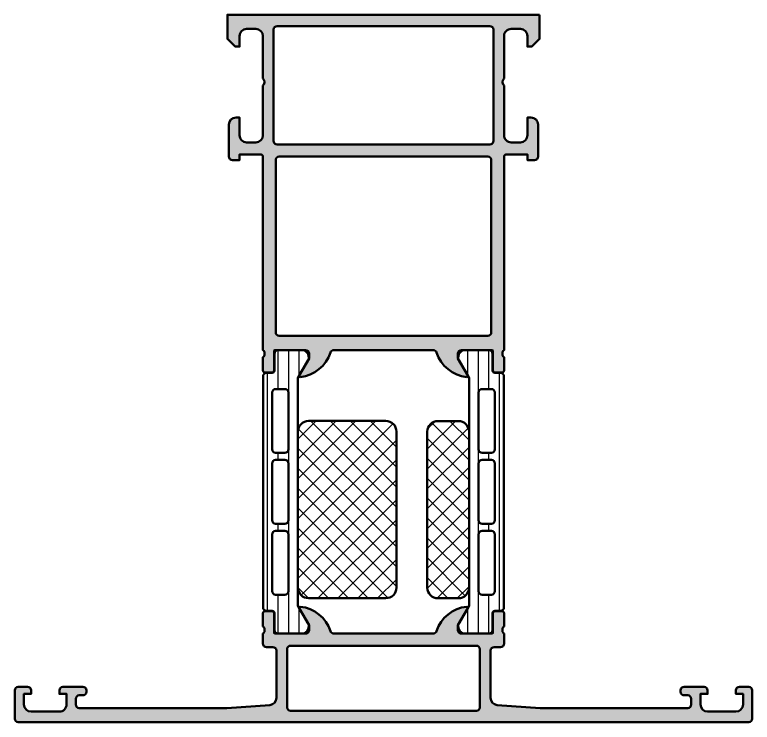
# Model space of a CAD drawing. Extents: x 0 to 104, y 0 to 100.
import ezdxf

# ---------------------------------------------------------------- set-up
doc = ezdxf.new("R2010")
doc.units = 0
for name, color, linetype, lineweight in [('0S-Alu contour', 7, 'Continuous', 50), ('0S-Alu hatch', 252, 'Continuous', 25), ('0S-Plastic contour', 254, 'Continuous', 50), ('0S-Plastic hatch', 253, 'Continuous', 25), ('0S-PT contour', 91, 'Continuous', 50), ('0S-PT hatch', 103, 'Continuous', 25)]:
    doc.layers.add(name, color=color, linetype=linetype, lineweight=lineweight)
pattern_1 = [(135, (0, 0), (-1.403165018917055, -1.403165018917055), []), (225, (0, 0), (1.403165018917055, -1.403165018917055), [])]
pattern_2 = [(90, (0, 0), (-1.4859, 0), [])]

# ---------------------------------------------------------------- blocks, each defined once
blk = doc.blocks.new('438710__4DBC8B2A_B426_4946_A1EE_328D854A5E4D_')
at = {"layer": '0S-Alu hatch'}
h = blk.add_hatch(color=256, dxfattribs=at)
edge = h.paths.add_edge_path()
edge.add_line((74.00000000000011, 99.8), (30, 99.8))
edge.add_line((30, 99.8), (30, 96.39999999999968))
edge.add_line((30, 96.39999999999968), (31.10000000000002, 95.29999999999994))
edge.add_line((31.10000000000002, 95.29999999999994), (31.70000000000016, 95.29999999999994))
edge.add_line((31.70000000000016, 95.29999999999994), (31.70000000000005, 96.79999999999998))
edge.add_ellipse((32.70000000000003, 96.79999999999995), major_axis=(-0.9999999999999857, 0), ratio=1, start_angle=269.9999999999992, end_angle=360, ccw=False)
edge.add_line((32.70000000000005, 97.79999999999994), (34.00000000000011, 97.79999999999994))
edge.add_ellipse((34.00000000000001, 96.79999999999995), major_axis=(-0.9999999999999857, 0), ratio=1, start_angle=180, end_angle=269.99999999999386, ccw=False)
edge.add_line((35, 96.79999999999994), (35, 90.79999999999994))
edge.add_ellipse((34.47500000000001, 90.29999999999994), major_axis=(-0.7249999999999939, 0), ratio=1, start_angle=136.397181027296, end_angle=223.6028189727041, ccw=False)
edge.add_line((35, 89.79999999999995), (35, 82.80000000000001))
edge.add_ellipse((34.00000000000015, 82.79999999999978), major_axis=(-0.9999999999998578, 0), ratio=1, start_angle=90.00000000001143, end_angle=180, ccw=False)
edge.add_line((34.00000000000034, 81.79999999999994), (32.70000000000016, 81.79999999999983))
edge.add_ellipse((32.70000000000019, 82.79999999999997), major_axis=(-1.000000000000142, 0), ratio=1, start_angle=0, end_angle=89.9999999999983, ccw=False)
edge.add_line((31.70000000000004, 82.79999999999997), (31.69999999999993, 85.29999999999983))
edge.add_line((31.69999999999993, 85.29999999999983), (31.19999999999993, 85.29999999999994))
edge.add_arc((31.2000000000001, 84.29999999999998), 0.999999999999943, 90.00000000000978, 180)
edge.add_line((30.20000000000016, 84.29999999999998), (30.20000000000005, 79.79999999999994))
edge.add_arc((30.70000000000005, 79.79999999999994), 0.5, 180, 270)
edge.add_line((30.70000000000005, 79.29999999999994), (31.70000000000005, 79.29999999999994))
edge.add_line((31.70000000000005, 79.29999999999994), (31.69999999999993, 80.0999999999999))
edge.add_line((31.69999999999993, 80.0999999999999), (34.69999999999993, 80.0999999999999))
edge.add_ellipse((34.70000000000005, 79.79999999999994), major_axis=(-0.2999999999999545, 0), ratio=1, start_angle=180, end_angle=270.0000000000217, ccw=False)
edge.add_line((35, 79.79999999999994), (35.00000000000011, 52.49999999999831))
edge.add_ellipse((34.92116355345706, 52.23247940800518), major_axis=(-0.2788950563274501, 0), ratio=1, start_angle=178.8354106259045, end_angle=253.5801235805073, ccw=False)
edge.add_line((35.20000100000013, 52.22681100000681), (35.20000100000011, 51.77321700000682))
edge.add_ellipse((34.92113290435695, 51.76755634052974), major_axis=(-0.2789255417371437, 0), ratio=1, start_angle=106.4245945553539, end_angle=181.1628700728891, ccw=False)
edge.add_line((35.00000000000012, 51.50001300000681), (35.00000000000011, 49.6200019999983))
edge.add_arc((35.30000000000012, 49.62000199999831), 0.3000000000000043, 180, 270.0000000000013)
edge.add_line((35.30000000000013, 49.3200019999983), (36.27997431904289, 49.32000199999829))
edge.add_arc((36.27997431904289, 49.6200019999983), 0.3000000000000114, 270, 360)
edge.add_line((36.5799743190429, 49.6200019999983), (36.5799743190429, 52.3799999999983))
edge.add_ellipse((36.6999743190429, 52.3799999999983), major_axis=(-0.1199999999999903, 0), ratio=1, start_angle=269.9999999999932, end_angle=360, ccw=False)
edge.add_line((36.69997431904291, 52.49999999999829), (40.99999999999953, 52.4999999999997))
edge.add_ellipse((40.99999999999954, 51.9999999999997), major_axis=(-0.5, 0), ratio=1, start_angle=180, end_angle=270.00000000000165, ccw=False)
edge.add_line((41.49999999999955, 51.99999999999969), (41.49999999999955, 51.29999999999969))
edge.add_line((41.49999999999955, 51.29999999999969), (40.11850454237718, 48.90717967697216))
edge.add_arc((40.23811978464784, 48.83811978464801), 0.1381197846483035, 150.0000000000017, 275.6225775507922)
edge.add_arc((39.76177675882572, 53.67660886184736), 4.999999999999854, 275.6225775507941, 342.2515836439306)
edge.add_ellipse((44.9999999999998, 51.99999999999952), major_axis=(-0.5000000000004194, 0), ratio=1, start_angle=269.9999999999935, end_angle=342.2515836439288, ccw=False)
edge.add_line((44.99999999999985, 52.49999999999993), (58.99999999999981, 52.49999999999992))
edge.add_ellipse((58.99999999999981, 51.99999999999945), major_axis=(-0.5000000000004761, 0), ratio=1, start_angle=197.7484163560699, end_angle=270, ccw=False)
edge.add_arc((64.23822324117393, 53.6766088618473), 4.999999999999825, 197.7484163560697, 264.377422449206)
edge.add_arc((63.76188021535181, 48.83811978464798), 0.1381197846483095, 264.3774224492025, 389.9999999999993)
edge.add_line((63.88149545762249, 48.90717967697214), (62.50000000000011, 51.2999999999997))
edge.add_line((62.50000000000011, 51.2999999999997), (62.50000000000011, 51.99999999999969))
edge.add_ellipse((63.00000000000013, 51.99999999999969), major_axis=(-0.5000000000000142, 0), ratio=1, start_angle=270, end_angle=360, ccw=False)
edge.add_line((63.00000000000013, 52.4999999999997), (67.3000256809572, 52.49999999999829))
edge.add_ellipse((67.30002568095723, 52.37999999999829), major_axis=(-0.1199999999999903, 0), ratio=1, start_angle=180, end_angle=270.00000000001353, ccw=False)
edge.add_line((67.42002568095722, 52.37999999999829), (67.4200256809572, 49.62000199999831))
edge.add_arc((67.72002568095722, 49.62000199999831), 0.3000000000000114, 180, 269.9999999999973)
edge.add_line((67.7200256809572, 49.3200019999983), (68.69999999999999, 49.3200019999983))
edge.add_arc((68.69999999999999, 49.62000199999831), 0.3000000000000043, 270, 360)
edge.add_line((69, 49.62000199999831), (69, 51.5000130000068))
edge.add_ellipse((69.07886709564318, 51.76755634052977), major_axis=(-0.2789255417371736, 0), ratio=1, start_angle=-1.1628700728853119, end_angle=73.57540544464501, ccw=False)
edge.add_line((68.79999899999999, 51.77321700000682), (68.79999899999999, 52.22681100000682))
edge.add_ellipse((69.07883644654318, 52.23247940800521), major_axis=(-0.2788950563275803, 0), ratio=1, start_angle=-73.58012358051218, end_angle=1.1645893741006716, ccw=False)
edge.add_line((69.00000000000011, 52.49999999999847), (69, 79.80000000000015))
edge.add_ellipse((69.29999999999991, 79.80000000000003), major_axis=(-0.2999999999999119, 0), ratio=1, start_angle=269.99999999997016, end_angle=360, ccw=False)
edge.add_line((69.30000000000005, 80.09999999999994), (72.29999999999995, 80.09999999999997))
edge.add_line((72.29999999999995, 80.09999999999997), (72.29999999999995, 79.30000000000011))
edge.add_line((72.29999999999995, 79.30000000000011), (73.30000000000018, 79.29999999999994))
edge.add_arc((73.30000000000025, 79.79999999999964), 0.4999999999996874, 269.9999999999902, 360)
edge.add_line((73.79999999999995, 79.79999999999964), (73.79999999999994, 84.29999999999995))
edge.add_arc((72.7999999999999, 84.2999999999999), 1.000000000000042, 0, 90.00000000000325)
edge.add_line((72.79999999999984, 85.29999999999994), (72.29999999999995, 85.29999999999994))
edge.add_line((72.29999999999995, 85.29999999999994), (72.30000000000007, 82.79999999999994))
edge.add_ellipse((71.30000000000008, 82.79999999999993), major_axis=(-0.9999999999999857, 0), ratio=1, start_angle=89.9999999999992, end_angle=180, ccw=False)
edge.add_line((71.30000000000005, 81.79999999999994), (70, 81.79999999999994))
edge.add_ellipse((69.99999999999999, 82.79999999999993), major_axis=(-0.9999999999999857, 0), ratio=1, start_angle=0, end_angle=90.0000000000008, ccw=False)
edge.add_line((69, 82.79999999999993), (69, 89.79999999999995))
edge.add_ellipse((69.52499999999999, 90.29999999999994), major_axis=(-0.7249999999999939, 0), ratio=1, start_angle=-43.602818972704085, end_angle=43.602818972704085, ccw=False)
edge.add_line((69, 90.79999999999994), (69, 96.79999999999998))
edge.add_ellipse((70.00000000000007, 96.79999999999987), major_axis=(-1.000000000000071, 0), ratio=1, start_angle=269.999999999991, end_angle=360, ccw=False)
edge.add_line((70.00000000000023, 97.79999999999994), (71.29999999999984, 97.79999999999994))
edge.add_ellipse((71.29999999999986, 96.79999999999986), major_axis=(-1.000000000000099, 0), ratio=1, start_angle=180, end_angle=270.0000000000008, ccw=False)
edge.add_line((72.29999999999995, 96.79999999999986), (72.29999999999984, 95.29999999999994))
edge.add_line((72.29999999999984, 95.29999999999994), (72.9000000000002, 95.29999999999988))
edge.add_line((72.9000000000002, 95.29999999999988), (73.99999999999989, 96.4000000000002))
edge.add_line((73.99999999999989, 96.4000000000002), (74.00000000000011, 99.8))
edge = h.paths.add_edge_path()
edge.add_line((37.29999999999995, 79.79999999999994), (66.69999999999993, 79.79999999999994))
edge.add_ellipse((66.69999999999982, 79.29999999999983), major_axis=(-0.5000000000001137, 0), ratio=1, start_angle=180, end_angle=269.999999999987, ccw=False)
edge.add_line((67.19999999999993, 79.29999999999971), (67.19999999999993, 54.99999999999992))
edge.add_ellipse((66.69999999999993, 54.99999999999992), major_axis=(-0.4999999999999929, 0), ratio=1, start_angle=90.00000000001472, end_angle=180, ccw=False)
edge.add_line((66.70000000000006, 54.49999999999992), (37.30000000000019, 54.49999999999993))
edge.add_ellipse((37.29999999999999, 54.99999999999996), major_axis=(-0.5000000000000285, 0), ratio=1, start_angle=0, end_angle=90.00000000002359, ccw=False)
edge.add_line((36.79999999999996, 54.99999999999987), (36.79999999999996, 79.29999999999998))
edge.add_ellipse((37.2999999999999, 79.29999999999998), major_axis=(-0.4999999999999432, 0), ratio=1, start_angle=269.9999999999935, end_angle=360, ccw=False)
edge = h.paths.add_edge_path()
edge.add_line((36.99999999999977, 98.1999999999998), (67, 98.19999999999993))
edge.add_ellipse((66.99999999999997, 97.69999999999987), major_axis=(-0.5000000000000285, 0), ratio=1, start_angle=180, end_angle=269.99999999999676, ccw=False)
edge.add_line((67.5, 97.69999999999987), (67.5, 81.99999999999993))
edge.add_ellipse((66.99999999999994, 81.99999999999993), major_axis=(-0.500000000000057, 0), ratio=1, start_angle=90.00000000000648, end_angle=180, ccw=False)
edge.add_line((67, 81.49999999999987), (37, 81.50000000000003))
edge.add_ellipse((36.99999999999997, 82.00000000000001), major_axis=(-0.4999999999999716, 0), ratio=1, start_angle=0, end_angle=90.00000000000318, ccw=False)
edge.add_line((36.5, 81.99999999999999), (36.5, 97.69999999999992))
edge.add_ellipse((36.99999999999989, 97.69999999999992), major_axis=(-0.4999999999998864, 0), ratio=1, start_angle=270.000000000013, end_angle=360, ccw=False)
at = {"layer": '0S-Alu contour', "color": 7}
for points in [[(74.00000000000011, 99.8), (30, 99.8), (30, 96.39999999999968), (31.10000000000002, 95.29999999999994), (31.70000000000016, 95.29999999999994), (31.70000000000005, 96.79999999999998)], [(72.29999999999995, 96.79999999999986), (72.29999999999984, 95.29999999999994), (72.9000000000002, 95.29999999999988), (73.99999999999989, 96.4000000000002), (74.00000000000011, 99.8)], [(32.70000000000005, 97.79999999999994), (34.00000000000011, 97.79999999999994)], [(36.99999999999977, 98.1999999999998), (67, 98.19999999999993)], [(70.00000000000023, 97.79999999999994), (71.29999999999984, 97.79999999999994)], [(35, 96.79999999999994), (35, 90.79999999999994)], [(36.5, 81.99999999999999), (36.5, 97.69999999999992)], [(67.5, 97.69999999999987), (67.5, 81.99999999999993)], [(69, 90.79999999999994), (69, 96.79999999999998)], [(35, 89.79999999999995), (35, 82.80000000000001)], [(69, 82.79999999999993), (69, 89.79999999999995)], [(31.70000000000004, 82.79999999999997), (31.69999999999993, 85.29999999999983), (31.19999999999993, 85.29999999999994)], [(72.79999999999984, 85.29999999999994), (72.29999999999995, 85.29999999999994), (72.30000000000007, 82.79999999999994)], [(30.20000000000016, 84.29999999999998), (30.20000000000005, 79.79999999999994)], [(73.79999999999995, 79.79999999999964), (73.79999999999994, 84.29999999999995)], [(34.00000000000034, 81.79999999999994), (32.70000000000016, 81.79999999999983)], [(67, 81.49999999999987), (37, 81.50000000000003)], [(71.30000000000005, 81.79999999999994), (70, 81.79999999999994)], [(30.70000000000005, 79.29999999999994), (31.70000000000005, 79.29999999999994), (31.69999999999993, 80.0999999999999), (34.69999999999993, 80.0999999999999)], [(69.30000000000005, 80.09999999999994), (72.29999999999995, 80.09999999999997), (72.29999999999995, 79.30000000000011), (73.30000000000018, 79.29999999999994)], [(35, 79.79999999999994), (35.00000000000011, 52.49999999999831)], [(36.79999999999996, 54.99999999999987), (36.79999999999996, 79.29999999999998)], [(37.29999999999995, 79.79999999999994), (66.69999999999993, 79.79999999999994)], [(67.19999999999993, 79.29999999999971), (67.19999999999993, 54.99999999999992)], [(69.00000000000011, 52.49999999999847), (69, 79.80000000000015)], [(66.70000000000006, 54.49999999999992), (37.30000000000019, 54.49999999999993)], [(35.20000100000013, 52.22681100000681), (35.20000100000011, 51.77321700000682)], [(36.5799743190429, 49.6200019999983), (36.5799743190429, 52.3799999999983)], [(36.69997431904291, 52.49999999999829), (40.99999999999953, 52.4999999999997)], [(44.99999999999985, 52.49999999999993), (58.99999999999981, 52.49999999999992)], [(63.00000000000013, 52.4999999999997), (67.3000256809572, 52.49999999999829)], [(67.42002568095722, 52.37999999999829), (67.4200256809572, 49.62000199999831)], [(68.79999899999999, 51.77321700000682), (68.79999899999999, 52.22681100000682)], [(35.00000000000012, 51.50001300000681), (35.00000000000011, 49.6200019999983)], [(41.49999999999955, 51.99999999999969), (41.49999999999955, 51.29999999999969), (40.11850454237718, 48.90717967697216)], [(63.88149545762249, 48.90717967697214), (62.50000000000011, 51.2999999999997), (62.50000000000011, 51.99999999999969)], [(69, 49.62000199999831), (69, 51.5000130000068)], [(35.30000000000013, 49.3200019999983), (36.27997431904289, 49.32000199999829)], [(67.7200256809572, 49.3200019999983), (68.69999999999999, 49.3200019999983)]]:
    blk.add_lwpolyline(points, dxfattribs=at)
at = {"layer": '0S-Alu contour', "color": 7, "extrusion": (0, 0, -1)}
for centre, radius, start, end in [((-32.70000000000003, 96.79999999999995), 0.9999999999999857, 0, 90.00000000000081), ((-34.00000000000001, 96.79999999999995), 0.9999999999999857, 90.00000000000612, 180), ((-36.99999999999989, 97.69999999999992), 0.4999999999998864, 0, 89.99999999998697), ((-66.99999999999997, 97.69999999999987), 0.5000000000000285, 90.00000000000325, 180), ((-70.00000000000007, 96.79999999999987), 1.000000000000071, 0, 90.00000000000895), ((-71.29999999999986, 96.79999999999986), 1.000000000000099, 89.9999999999992, 180), ((-34.47500000000001, 90.29999999999994), 0.7249999999999939, 136.3971810272959, 223.6028189727041), ((-69.52499999999999, 90.29999999999994), 0.7249999999999939, 316.3971810272959, 43.6028189727041), ((-32.70000000000019, 82.79999999999997), 1.000000000000142, 270.0000000000017, 0), ((-34.00000000000015, 82.79999999999978), 0.9999999999998578, 180, 269.9999999999886), ((-69.99999999999999, 82.79999999999993), 0.9999999999999857, 269.9999999999992, 0), ((-71.30000000000008, 82.79999999999993), 0.9999999999999857, 180, 270.0000000000008), ((-36.99999999999997, 82.00000000000001), 0.4999999999999716, 269.9999999999968, 0), ((-66.99999999999994, 81.99999999999993), 0.500000000000057, 180, 269.9999999999935), ((-34.70000000000005, 79.79999999999994), 0.2999999999999545, 89.99999999997831, 180), ((-69.29999999999991, 79.80000000000003), 0.2999999999999119, 0, 90.00000000002986), ((-37.2999999999999, 79.29999999999998), 0.4999999999999432, 0, 90.00000000000651), ((-66.69999999999982, 79.29999999999983), 0.5000000000001137, 90.00000000001303, 180), ((-37.29999999999999, 54.99999999999996), 0.5000000000000285, 269.9999999999764, 0), ((-66.69999999999993, 54.99999999999992), 0.4999999999999929, 180, 269.9999999999853), ((-34.92116355345706, 52.23247940800518), 0.2788950563274501, 106.4198764194927, 181.1645893740956), ((-36.6999743190429, 52.3799999999983), 0.1199999999999903, 0, 90.0000000000068), ((-40.99999999999954, 51.9999999999997), 0.5, 89.99999999999837, 180), ((-44.9999999999998, 51.99999999999952), 0.5000000000004194, 17.74841635607114, 90.00000000000651), ((-58.99999999999981, 51.99999999999945), 0.5000000000004761, 90, 162.2515836439301), ((-63.00000000000013, 51.99999999999969), 0.5000000000000142, 0, 90), ((-67.30002568095723, 52.37999999999829), 0.1199999999999903, 89.99999999998644, 180), ((-69.07883644654318, 52.23247940800521), 0.2788950563275803, 358.8354106258993, 73.58012358051232), ((-34.92113290435695, 51.76755634052974), 0.2789255417371437, 178.8371299271109, 253.5754054446461), ((-69.07886709564318, 51.76755634052977), 0.2789255417371736, 286.424594555355, 1.162870072885284)]:
    blk.add_arc(centre, radius, start, end, dxfattribs=at)
at = {"layer": '0S-Alu contour', "color": 7}
for centre, radius, start, end in [((31.2000000000001, 84.29999999999998), 0.999999999999943, 90.00000000000978, 180), ((72.7999999999999, 84.2999999999999), 1.000000000000042, 0, 90.00000000000325), ((30.70000000000005, 79.79999999999994), 0.5, 180, 270), ((73.30000000000025, 79.79999999999964), 0.4999999999996874, 269.9999999999902, 0), ((39.76177675882572, 53.67660886184736), 4.999999999999854, 275.6225775507941, 342.2515836439306), ((64.23822324117393, 53.6766088618473), 4.999999999999825, 197.7484163560697, 264.377422449206), ((35.30000000000012, 49.62000199999831), 0.3000000000000043, 180, 270.0000000000013), ((36.27997431904289, 49.6200019999983), 0.3000000000000114, 270, 0), ((40.23811978464784, 48.83811978464801), 0.1381197846483035, 150.0000000000017, 275.6225775507922), ((63.76188021535181, 48.83811978464798), 0.1381197846483095, 264.3774224492025, 29.99999999999932), ((67.72002568095722, 49.62000199999831), 0.3000000000000114, 180, 269.9999999999973), ((68.69999999999999, 49.62000199999831), 0.3000000000000043, 270, 0)]:
    blk.add_arc(centre, radius, start, end, dxfattribs=at)
blk = doc.blocks.new('445130__BAE125FC_5C1F_4CA7_A3F9_B7FBFC5007F3_')
at = {"layer": '0S-Alu hatch'}
h = blk.add_hatch(color=256, dxfattribs=at)
edge = h.paths.add_edge_path()
edge.add_ellipse((67.59999999999998, 10.10000000000001), major_axis=(-0.4999999999999858, 0), ratio=1, start_angle=270, end_angle=360, ccw=False)
edge.add_line((67.59999999999998, 10.6), (68.5, 10.6))
edge.add_arc((68.49999999999999, 11.1), 0.5000000000000089, 270.0000000000017, 360)
edge.add_line((69, 11.10000000000002), (68.99999999999999, 12.5))
edge.add_ellipse((69.07883644654305, 12.76752059199312), major_axis=(-0.2788950563274404, 0), ratio=1, start_angle=-1.1645893740957263, end_angle=73.58012358050371, ccw=False)
edge.add_line((68.799999, 12.77318899999149), (68.79999899999999, 13.22678299999149))
edge.add_ellipse((69.07886709564316, 13.23244365946854), major_axis=(-0.2789255417371574, 0), ratio=1, start_angle=-73.575405444647, end_angle=1.1628700728841181, ccw=False)
edge.add_line((69, 13.49998699999149), (69, 15.37999799999998))
edge.add_arc((68.69999999999999, 15.37999799999998), 0.3000000000000114, 0, 90)
edge.add_line((68.69999999999999, 15.679998), (67.7200256809572, 15.679998))
edge.add_arc((67.7200256809572, 15.379998), 0.2999999999999989, 90, 180)
edge.add_line((67.4200256809572, 15.379998), (67.4200256809572, 12.62))
edge.add_ellipse((67.30002568095723, 12.62), major_axis=(-0.1199999999999761, 0), ratio=1, start_angle=90.00000000000682, end_angle=180, ccw=False)
edge.add_line((67.30002568095723, 12.50000000000002), (63.00000000000006, 12.50000000000004))
edge.add_ellipse((63.00000000000004, 13.00000000000002), major_axis=(-0.4999999999999805, 0), ratio=1, start_angle=0, end_angle=90.00000000000239, ccw=False)
edge.add_line((62.50000000000007, 12.99999999999999), (62.50000000000013, 13.7000000000001))
edge.add_line((62.50000000000013, 13.7000000000001), (63.88149545762249, 16.09282032302758))
edge.add_arc((63.76188021535185, 16.16188021535175), 0.1381197846482834, 329.9999999999867, 455.6225775507989)
edge.add_arc((64.23822324117364, 11.32339113815271), 4.99999999999948, 95.6225775507907, 162.251583643927)
edge.add_ellipse((58.99999999999984, 13.00000000000056), major_axis=(-0.5000000000005277, 0), ratio=1, start_angle=90.00000000002609, end_angle=162.2515836439543, ccw=False)
edge.add_line((59.00000000000007, 12.50000000000003), (44.99999999999992, 12.50000000000003))
edge.add_ellipse((45.00000000000015, 13.00000000000059), major_axis=(-0.5000000000005649, 0), ratio=1, start_angle=17.748416356043492, end_angle=89.99999999997402, ccw=False)
edge.add_arc((39.76177675882636, 11.32339113815276), 4.99999999999943, 17.7484163560731, 84.37742244920942)
edge.add_arc((40.23811978464813, 16.16188021535175), 0.1381197846482713, 84.37742244920064, 210.0000000000175)
edge.add_line((40.11850454237751, 16.09282032302758), (41.49999999999987, 13.70000000000009))
edge.add_line((41.49999999999987, 13.70000000000009), (41.49999999999993, 13))
edge.add_ellipse((40.99999999999995, 13.00000000000001), major_axis=(-0.4999999999999787, 0), ratio=1, start_angle=89.9999999999975, end_angle=180, ccw=False)
edge.add_line((40.99999999999993, 12.50000000000004), (36.69997431904277, 12.50000000000003))
edge.add_ellipse((36.69997431904278, 12.62000000000001), major_axis=(-0.1199999999999832, 0), ratio=1, start_angle=0, end_angle=89.9999999999967, ccw=False)
edge.add_line((36.57997431904279, 12.62), (36.57997431904279, 15.37999800000001))
edge.add_arc((36.2799743190428, 15.37999800000001), 0.2999999999999971, 0, 90)
edge.add_line((36.2799743190428, 15.679998), (35.3, 15.679998))
edge.add_arc((35.30000000000001, 15.379998), 0.2999999999999989, 90.00000000000273, 180)
edge.add_line((35.00000000000002, 15.37999799999999), (35, 13.49998699999149))
edge.add_ellipse((34.92113290435685, 13.23244365946857), major_axis=(-0.2789255417371281, 0), ratio=1, start_angle=178.8371299271098, end_angle=253.5754054446483, ccw=False)
edge.add_line((35.200001, 13.22678299999149), (35.200001, 12.77318899999148))
edge.add_ellipse((34.92116355345697, 12.7675205919931), major_axis=(-0.2788950563274239, 0), ratio=1, start_angle=106.4198764194928, end_angle=181.1645893740998, ccw=False)
edge.add_line((35.00000000000001, 12.49999999999999), (35, 11.09999999999999))
edge.add_arc((35.49999999999999, 11.1), 0.4999999999999929, 180, 270.0000000000008)
edge.add_line((35.5, 10.6), (36.40000000000001, 10.6))
edge.add_ellipse((36.40000000000001, 10.1), major_axis=(-0.5000000000000018, 0), ratio=1, start_angle=180, end_angle=270, ccw=False)
edge.add_line((36.90000000000001, 10.09999999999999), (36.89999999999999, 3.431119203401296))
edge.add_ellipse((35.89999999999999, 3.431119203401299), major_axis=(-1, 0), ratio=1, start_angle=94.08561677997449, end_angle=180, ccw=False)
edge.add_line((35.9712470499879, 2.433660503570564), (29.9, 2))
edge.add_line((29.9, 2), (9.100000000000001, 1.999999999999999))
edge.add_ellipse((9.1, 2.499999999999998), major_axis=(-0.4999999999999992, 0), ratio=1, start_angle=0, end_angle=90.00000000000023, ccw=False)
edge.add_line((8.6, 2.499999999999999), (8.6, 3.299999999999999))
edge.add_ellipse((9.1, 3.299999999999998), major_axis=(-0.5, 0), ratio=1, start_angle=269.99999999999983, end_angle=360, ccw=False)
edge.add_line((9.100000000000001, 3.799999999999999), (9.6, 3.799999999999998))
edge.add_arc((9.6, 4.299999999999998), 0.5, 270, 360)
edge.add_line((10.1, 4.299999999999999), (10.1, 4.499999999999998))
edge.add_arc((9.600000000000001, 4.500000000000001), 0.4999999999999983, 0, 90)
edge.add_line((9.600000000000001, 5), (6.8, 4.999999999999999))
edge.add_arc((6.8, 4.5), 0.4999999999999992, 90, 180)
edge.add_line((6.300000000000001, 4.5), (6.300000000000001, 3.999999999999999))
edge.add_line((6.300000000000001, 3.999999999999999), (7.300000000000001, 3.999999999999999))
edge.add_line((7.300000000000001, 3.999999999999999), (7.3, 2.499999999999996))
edge.add_ellipse((6.300000000000002, 2.499999999999998), major_axis=(-0.9999999999999982, 0), ratio=1, start_angle=89.99999999999989, end_angle=180, ccw=False)
edge.add_line((6.299999999999999, 1.499999999999999), (2.299999999999999, 1.499999999999999))
edge.add_ellipse((2.3, 2.499999999999999), major_axis=(-1, 0), ratio=1, start_angle=0, end_angle=90, ccw=False)
edge.add_line((1.299999999999999, 2.499999999999999), (1.299999999999999, 3.999999999999998))
edge.add_line((1.299999999999999, 3.999999999999998), (2.299999999999999, 3.999999999999999))
edge.add_line((2.299999999999999, 3.999999999999999), (2.299999999999999, 4.499999999999999))
edge.add_arc((1.799999999999999, 4.499999999999999), 0.5, 0, 90)
edge.add_line((1.799999999999999, 4.999999999999999), (0.5000000000000009, 5.000000000000001))
edge.add_arc((0.5000000000000017, 4.5), 0.5000000000000018, 90.00000000000007, 180)
edge.add_line((-1e-16, 4.5), (0, 0.5))
edge.add_arc((0.5, 0.5), 0.5, 180, 269.9999999999999)
edge.add_line((0.4999999999999998, 0), (103.5, 0))
edge.add_arc((103.5, 0.5), 0.5, 270, 360)
edge.add_line((104, 0.5), (104, 4.5))
edge.add_arc((103.5, 4.50000000000001), 0.4999999999999858, 0, 89.99999999999837)
edge.add_line((103.5, 4.999999999999996), (102.2, 4.999999999999998))
edge.add_arc((102.2, 4.500000000000008), 0.4999999999999894, 89.99999999999837, 180)
edge.add_line((101.7, 4.50000000000002), (101.7, 3.999999999999999))
edge.add_line((101.7, 3.999999999999999), (102.7, 3.999999999999999))
edge.add_line((102.7, 3.999999999999999), (102.7, 2.500000000000005))
edge.add_ellipse((101.7, 2.499999999999999), major_axis=(-0.9999999999999857, 0), ratio=1, start_angle=90, end_angle=180, ccw=False)
edge.add_line((101.7, 1.500000000000009), (97.70000000000002, 1.499999999999999))
edge.add_ellipse((97.70000000000002, 2.499999999999997), major_axis=(-0.9999999999999982, 0), ratio=1, start_angle=0, end_angle=90, ccw=False)
edge.add_line((96.70000000000002, 2.500000000000009), (96.70000000000002, 3.999999999999999))
edge.add_line((96.70000000000002, 3.999999999999999), (97.70000000000002, 3.999999999999999))
edge.add_line((97.70000000000002, 3.999999999999999), (97.70000000000002, 4.500000000000006))
edge.add_arc((97.20000000000002, 4.50000000000001), 0.4999999999999858, 0, 90)
edge.add_line((97.20000000000002, 4.999999999999996), (94.4, 5))
edge.add_arc((94.39999999999999, 4.500000000000008), 0.4999999999999912, 89.99999999999837, 180)
edge.add_line((93.9, 4.500000000000007), (93.9, 4.29999999999999))
edge.add_arc((94.4, 4.300000000000004), 0.5, 180, 270.0000000000017)
edge.add_line((94.40000000000003, 3.800000000000004), (94.9, 3.799999999999998))
edge.add_ellipse((94.9, 3.300000000000001), major_axis=(-0.4999999999999974, 0), ratio=1, start_angle=180, end_angle=270, ccw=False)
edge.add_line((95.4, 3.299999999999987), (95.40000000000002, 2.500000000000016))
edge.add_ellipse((94.9, 2.500000000000025), major_axis=(-0.5000000000000285, 0), ratio=1, start_angle=90, end_angle=180, ccw=False)
edge.add_line((94.9, 1.999999999999996), (74.09999999999995, 2.000000000000001))
edge.add_line((74.09999999999995, 2.000000000000001), (68.0287529500121, 2.433660503570565))
edge.add_ellipse((68.09999999999997, 3.431119203401285), major_axis=(-0.9999999999999811, 0), ratio=1, start_angle=0, end_angle=85.9143832200279, ccw=False)
edge.add_line((67.09999999999998, 3.431119203401302), (67.1, 10.10000000000002))
edge = h.paths.add_edge_path()
edge.add_ellipse((38.9, 2.100000000000001), major_axis=(-0.5, 0), ratio=1, start_angle=0, end_angle=90, ccw=False)
edge.add_line((38.4, 2.100000000000003), (38.4, 10.3))
edge.add_ellipse((38.9, 10.29999999999999), major_axis=(-0.5000000000000071, 0), ratio=1, start_angle=269.9999999999992, end_angle=360, ccw=False)
edge.add_line((38.90000000000001, 10.8), (65.1, 10.79999999999999))
edge.add_ellipse((65.1, 10.29999999999999), major_axis=(-0.5, 0), ratio=1, start_angle=180, end_angle=270, ccw=False)
edge.add_line((65.6, 10.29999999999999), (65.6, 2.09999999999999))
edge.add_ellipse((65.1, 2.099999999999996), major_axis=(-0.4999999999999956, 0), ratio=1, start_angle=90, end_angle=180, ccw=False)
edge.add_line((65.1, 1.6), (38.9, 1.600000000000001))
at = {"layer": '0S-Alu contour', "color": 7}
for points in [[(36.2799743190428, 15.679998), (35.3, 15.679998)], [(40.11850454237751, 16.09282032302758), (41.49999999999987, 13.70000000000009), (41.49999999999993, 13)], [(62.50000000000007, 12.99999999999999), (62.50000000000013, 13.7000000000001), (63.88149545762249, 16.09282032302758)], [(68.69999999999999, 15.679998), (67.7200256809572, 15.679998)], [(35.00000000000002, 15.37999799999999), (35, 13.49998699999149)], [(36.57997431904279, 12.62), (36.57997431904279, 15.37999800000001)], [(67.4200256809572, 15.379998), (67.4200256809572, 12.62)], [(69, 13.49998699999149), (69, 15.37999799999998)], [(35.00000000000001, 12.49999999999999), (35, 11.09999999999999)], [(35.200001, 13.22678299999149), (35.200001, 12.77318899999148)], [(40.99999999999993, 12.50000000000004), (36.69997431904277, 12.50000000000003)], [(59.00000000000007, 12.50000000000003), (44.99999999999992, 12.50000000000003)], [(67.30002568095723, 12.50000000000002), (63.00000000000006, 12.50000000000004)], [(68.799999, 12.77318899999149), (68.79999899999999, 13.22678299999149)], [(69, 11.10000000000002), (68.99999999999999, 12.5)], [(35.5, 10.6), (36.40000000000001, 10.6)], [(38.90000000000001, 10.8), (65.1, 10.79999999999999)], [(67.59999999999998, 10.6), (68.5, 10.6)], [(36.90000000000001, 10.09999999999999), (36.89999999999999, 3.431119203401296)], [(38.4, 2.100000000000003), (38.4, 10.3)], [(65.6, 10.29999999999999), (65.6, 2.099999999999991)], [(67.09999999999998, 3.431119203401302), (67.1, 10.10000000000002)], [(-1e-16, 4.5), (0, 0.5)], [(1.799999999999999, 4.999999999999999), (0.5000000000000009, 5.000000000000001)], [(1.299999999999999, 2.499999999999999), (1.299999999999999, 3.999999999999998), (2.299999999999999, 3.999999999999999), (2.299999999999999, 4.499999999999999)], [(6.300000000000001, 4.5), (6.300000000000001, 3.999999999999999), (7.300000000000001, 3.999999999999999), (7.3, 2.499999999999996)], [(9.600000000000001, 5), (6.8, 4.999999999999999)], [(10.1, 4.299999999999999), (10.1, 4.499999999999998)], [(93.9, 4.500000000000007), (93.9, 4.29999999999999)], [(97.20000000000002, 4.999999999999996), (94.4, 5)], [(96.70000000000002, 2.500000000000009), (96.70000000000002, 3.999999999999999), (97.70000000000002, 3.999999999999999), (97.70000000000002, 4.500000000000006)], [(101.7, 4.50000000000002), (101.7, 3.999999999999999), (102.7, 3.999999999999999), (102.7, 2.500000000000005)], [(103.5, 4.999999999999996), (102.2, 4.999999999999998)], [(104, 0.5), (104, 4.5)], [(8.6, 2.499999999999999), (8.6, 3.299999999999999)], [(9.100000000000001, 3.799999999999999), (9.6, 3.799999999999998)], [(94.40000000000003, 3.800000000000004), (94.9, 3.799999999999998)], [(95.4, 3.299999999999987), (95.40000000000002, 2.500000000000016)], [(35.9712470499879, 2.433660503570564), (29.9, 2), (9.100000000000001, 1.999999999999999)], [(94.9, 1.999999999999996), (74.09999999999995, 2.000000000000001), (68.0287529500121, 2.433660503570565)], [(6.299999999999999, 1.499999999999999), (2.299999999999999, 1.499999999999999)], [(65.1, 1.6), (38.9, 1.600000000000001)], [(101.7, 1.500000000000009), (97.70000000000002, 1.499999999999999)], [(0.4999999999999998, 0), (103.5, 0)]]:
    blk.add_lwpolyline(points, dxfattribs=at)
for centre, radius, start, end in [((35.30000000000001, 15.379998), 0.2999999999999989, 90.00000000000273, 180), ((36.2799743190428, 15.37999800000001), 0.2999999999999971, 0, 90), ((40.23811978464813, 16.16188021535175), 0.1381197846482713, 84.37742244920064, 210.0000000000175), ((39.76177675882636, 11.32339113815276), 4.99999999999943, 17.7484163560731, 84.37742244920942), ((64.23822324117364, 11.32339113815271), 4.99999999999948, 95.6225775507907, 162.251583643927), ((63.76188021535185, 16.16188021535175), 0.1381197846482834, 329.9999999999867, 95.62257755079897), ((67.7200256809572, 15.379998), 0.2999999999999989, 90, 180), ((68.69999999999999, 15.37999799999998), 0.3000000000000114, 0, 90), ((35.49999999999999, 11.1), 0.4999999999999929, 180, 270.0000000000008), ((68.49999999999999, 11.1), 0.5000000000000089, 270.0000000000017, 0), ((0.5000000000000017, 4.5), 0.5000000000000018, 90.00000000000007, 180), ((1.799999999999999, 4.499999999999999), 0.5, 0, 90), ((6.8, 4.5), 0.4999999999999992, 90, 180), ((9.600000000000001, 4.500000000000001), 0.4999999999999983, 0, 90), ((9.6, 4.299999999999998), 0.5, 270, 0), ((94.39999999999999, 4.500000000000008), 0.4999999999999912, 89.99999999999837, 180), ((94.4, 4.300000000000004), 0.5, 180, 270.0000000000017), ((97.20000000000002, 4.50000000000001), 0.4999999999999858, 0, 90), ((102.2, 4.500000000000008), 0.4999999999999894, 89.99999999999837, 180), ((103.5, 4.50000000000001), 0.4999999999999858, 0, 89.99999999999837), ((0.5, 0.5), 0.5, 180, 269.9999999999999), ((103.5, 0.5), 0.5, 270, 0)]:
    blk.add_arc(centre, radius, start, end, dxfattribs=at)
at = {"layer": '0S-Alu contour', "color": 7, "extrusion": (0, 0, -1)}
for centre, radius, start, end in [((-34.92113290435685, 13.23244365946857), 0.2789255417371281, 106.4245945553517, 181.1628700728903), ((-34.92116355345697, 12.7675205919931), 0.2788950563274239, 178.8354106259002, 253.5801235805072), ((-36.69997431904278, 12.62000000000001), 0.1199999999999832, 270.0000000000033, 0), ((-40.99999999999995, 13.00000000000001), 0.4999999999999787, 180, 270.0000000000025), ((-45.00000000000015, 13.00000000000059), 0.5000000000005649, 270.000000000026, 342.2515836439565), ((-58.99999999999984, 13.00000000000056), 0.5000000000005277, 197.7484163560458, 269.9999999999739), ((-63.00000000000004, 13.00000000000002), 0.4999999999999805, 269.9999999999976, 0), ((-67.30002568095723, 12.62), 0.1199999999999761, 180, 269.9999999999932), ((-69.07883644654305, 12.76752059199312), 0.2788950563274404, 286.4198764194963, 1.164589374095672), ((-69.07886709564316, 13.23244365946854), 0.2789255417371574, 358.8371299271159, 73.57540544464707), ((-36.40000000000001, 10.1), 0.5000000000000018, 90, 180), ((-38.9, 10.29999999999999), 0.5000000000000071, 0, 90.00000000000081), ((-65.1, 10.29999999999999), 0.5, 90, 180), ((-67.59999999999998, 10.10000000000001), 0.4999999999999858, 0, 90), ((-9.1, 3.299999999999998), 0.5, 0, 90.00000000000018), ((-35.89999999999999, 3.431119203401299), 1, 180, 265.9143832200255), ((-68.09999999999997, 3.431119203401285), 0.9999999999999811, 274.0856167799721, 0), ((-94.9, 3.300000000000001), 0.4999999999999974, 90, 180), ((-2.3, 2.499999999999999), 1, 270, 0), ((-6.300000000000002, 2.499999999999998), 0.9999999999999982, 180, 270.0000000000002), ((-9.1, 2.499999999999998), 0.4999999999999992, 269.9999999999998, 0), ((-38.9, 2.100000000000001), 0.5, 270, 0), ((-65.1, 2.099999999999996), 0.4999999999999956, 180, 270), ((-94.9, 2.500000000000025), 0.5000000000000285, 180, 270), ((-97.70000000000002, 2.499999999999997), 0.9999999999999982, 270, 0), ((-101.7, 2.499999999999999), 0.9999999999999857, 180, 270)]:
    blk.add_arc(centre, radius, start, end, dxfattribs=at)
blk = doc.blocks.new('439510__5A138999_C71A_45E3_95C7_1406B249C8C4_')
at = {"layer": '0S-PT hatch'}
h = blk.add_hatch(dxfattribs=at)
h.set_pattern_fill('ANSI37', color=256, scale=0.625, angle=90, style=0)
h.set_pattern_definition(pattern_1)
edge = h.paths.add_edge_path()
edge.add_line((53.83127630413937, 18.99999533506909), (53.83127630413937, 40.99999533506909))
edge.add_arc((52.33127136025956, 40.99999039118927), 1.500004943887963, 0.0001888423017914, 89.99981115832381)
edge.add_line((52.33127630413938, 42.49999533506908), (41.43124387921262, 42.49999533506908))
edge.add_arc((41.4312475598004, 40.9999916544818), 1.500003680591806, 90.00014058775237, 179.9998594096352)
edge.add_line((39.93124387921311, 40.99999533507011), (39.93124387921311, 18.99999533506909))
edge.add_arc((41.43124439661145, 18.99999585246743), 1.50000051739843, 180.0000197662889, 269.9999802368267)
edge.add_line((41.43124387921261, 17.49999533506908), (52.33127630413938, 17.49999533506908))
edge.add_arc((52.33127452364887, 18.99999711555959), 1.500001780491567, 270.0000680096469, 359.9999319815087)
at = {"layer": '0S-PT contour', "color": 7}
for points in [[(52.33127630413938, 42.49999533506908), (41.43124387921262, 42.49999533506908)], [(39.93124387921311, 40.99999533507011), (39.93124387921311, 18.99999533506909)], [(53.83127630413937, 18.99999533506909), (53.83127630413937, 40.99999533506909)], [(41.43124387921261, 17.49999533506908), (52.33127630413938, 17.49999533506908)]]:
    blk.add_lwpolyline(points, dxfattribs=at)
for centre, radius, start, end in [((41.4312475598004, 40.9999916544818), 1.500003680591806, 90.00014058775237, 179.9998594096352), ((52.33127136025956, 40.99999039118927), 1.500004943887963, 0.0001888423017914, 89.99981115832381), ((41.43124439661145, 18.99999585246743), 1.50000051739843, 180.0000197662889, 269.9999802368267), ((52.33127452364887, 18.99999711555959), 1.500001780491567, 270.0000680096469, 359.9999319815087)]:
    blk.add_arc(centre, radius, start, end, dxfattribs=at)
blk = doc.blocks.new('284165__357E0072_98E9_46BC_9329_26193508EA56___332A59DB_8E2F_4057_9873_546C11499223_')
at = {"layer": '0S-Plastic hatch'}
h = blk.add_hatch(dxfattribs=at)
h.set_pattern_fill('ANSI31', color=256, scale=0.4680000000000001, angle=45, style=0)
h.set_pattern_definition(pattern_2)
edge = h.paths.add_edge_path()
edge.add_ellipse((63.58769082844941, 48.42589017895011), major_axis=(-0.5000000000003749, 0), ratio=1, start_angle=180.0000599103377, end_angle=209.9999965993415, ccw=False)
edge.add_line((64.08769082844951, 48.42589070176643), (64.0922601708635, 16.57410929828123))
edge.add_ellipse((63.59226017086327, 16.57410982104979), major_axis=(-0.5000000000005008, 0), ratio=1, start_angle=150.0000034006825, end_angle=179.9999401018306, ccw=False)
edge.add_line((64.0252728875942, 16.32410984675019), (62.70680317310755, 14.040453))
edge.add_arc((63.54805582209889, 13.49981807472284), 0.9999960709244726, 147.2729839001585, 261.8183919481005)
edge.add_line((63.40574517310755, 12.50999999999999), (66.88228667120707, 12.50999999999999))
edge.add_arc((66.88228931083214, 13.00999597743857), 0.4999959774455549, 269.9996975188149, 360.0003024817733)
edge.add_line((67.38228528827072, 13.00999861706878), (67.3819533378737, 15.40999699999998))
edge.add_ellipse((67.68195333787372, 15.40999699999998), major_axis=(-0.3000000000000256, 0), ratio=1, start_angle=270.00000000000273, end_angle=360, ccw=False)
edge.add_line((67.68195333787371, 15.70999700000001), (68.49228467120697, 15.70999700000001))
edge.add_arc((68.49228467120697, 16.209997), 0.4999999999999965, 270, 359.9999730418352)
edge.add_line((68.99228467120692, 16.20999676474563), (68.99229999949802, 48.79000276475925))
edge.add_arc((68.49229999949809, 48.79000300000003), 0.4999999999999843, 359.9999730418352, 450.0000000000016)
edge.add_line((68.49229999949807, 49.29000300000001), (67.67738399545964, 49.29000300000001))
edge.add_ellipse((67.67738399545964, 49.590003), major_axis=(-0.2999999999999829, 0), ratio=1, start_angle=0, end_angle=90, ccw=False)
edge.add_line((67.37738399545965, 49.590003), (67.37771594585668, 51.99000138293635))
edge.add_arc((66.87771996841812, 51.99000402256146), 0.4999959774455264, 359.9996975182267, 450.0003024811915)
edge.add_line((66.877717328793, 52.49000000000002), (63.40117583069346, 52.49000000000001))
edge.add_arc((63.54348647968487, 51.50018192527717), 0.9999960709244744, 98.18160805190274, 212.7270160998422)
edge.add_line((62.70223383069354, 50.959547), (64.02070354518013, 48.67589015324982))
edge = h.paths.add_edge_path()
edge.add_line((67.20667770801187, 27.99687486732101), (65.90666702685952, 27.99687486732101))
edge.add_ellipse((65.90666702686994, 28.49687486732103), major_axis=(-0.5000000000000142, 0), ratio=1, start_angle=0, end_angle=89.9999999988064, ccw=False)
edge.add_line((65.40666702686993, 28.49687486732103), (65.40666702686993, 36.50058175214396))
edge.add_ellipse((65.90666702686993, 36.50058175214915), major_axis=(-0.5, 0), ratio=1, start_angle=270, end_angle=360, ccw=False)
edge.add_line((65.90666702686993, 37.00058175214915), (67.20667770802227, 37.00058175214915))
edge.add_ellipse((67.20667770802227, 36.50058175214915), major_axis=(-0.5, 0), ratio=1, start_angle=180, end_angle=270, ccw=False)
edge.add_line((67.70667770802226, 36.50058175214915), (67.70667770802226, 28.49687486731581))
edge.add_ellipse((67.20667770802228, 28.49687486732099), major_axis=(-0.4999999999999858, 0), ratio=1, start_angle=89.9999999988064, end_angle=180, ccw=False)
edge = h.paths.add_edge_path()
edge.add_line((65.90668228565895, 47.00057870004729), (67.20669296681136, 47.00057870004727))
edge.add_ellipse((67.20669296681136, 46.50059395883636), major_axis=(-0.499984741210902, 0), ratio=1, start_angle=180, end_angle=270, ccw=False)
edge.add_line((67.70667770802226, 46.50059395883636), (67.70667770802226, 38.500581752144))
edge.add_ellipse((67.20667770593462, 38.50058175396212), major_axis=(-0.5000000020876457, 0), ratio=1, start_angle=89.99810089738378, end_angle=180, ccw=False)
edge.add_line((67.20666113313781, 38.00058175214914), (65.90666702686993, 38.00058175214914))
edge.add_ellipse((65.90666338751325, 38.50057811279247), major_axis=(-0.4999963606565677, 0), ratio=1, start_angle=-0.000417042864683026, end_angle=90.00041704259098, ccw=False)
edge.add_line((65.40666702686993, 38.50058175215153), (65.40666702686993, 46.50056344125304))
edge.add_ellipse((65.90668228565895, 46.50056344125824), major_axis=(-0.5000152587890341, 0), ratio=1, start_angle=270, end_angle=360, ccw=False)
edge = h.paths.add_edge_path()
edge.add_ellipse((65.9066633875236, 26.49687850667776), major_axis=(-0.4999963606565109, 0), ratio=1, start_angle=-90.00041704259428, end_angle=0.00041704286462618256, ccw=False)
edge.add_line((65.9066670268803, 26.99687486732103), (67.20666113319302, 26.99687486732101))
edge.add_ellipse((67.20667770587536, 26.49687486543836), major_axis=(-0.5000000021573078, 0), ratio=1, start_angle=180, end_angle=270.0018990894972, ccw=False)
edge.add_line((67.70667770803267, 26.49687486731581), (67.70667770803267, 18.49687792124627))
edge.add_ellipse((67.20667770594503, 18.49687792124627), major_axis=(-0.5000000020876457, 0), ratio=1, start_angle=89.99810089738378, end_angle=180, ccw=False)
edge.add_line((67.20666113314822, 17.99687791943329), (65.90666702688031, 17.99687791943329))
edge.add_ellipse((65.9066633875237, 18.49687428007667), major_axis=(-0.4999963606566281, 0), ratio=1, start_angle=-0.000417042864683026, end_angle=90.0004170425845, ccw=False)
edge.add_line((65.40666702688031, 18.49687791943329), (65.40666702688031, 26.4968748673187))
at = {"layer": '0S-Alu contour', "color": 7}
for points in [[(65.90668228565895, 47.00057870004729), (67.20669296681136, 47.00057870004727)], [(65.40666702686993, 38.50058175215153), (65.40666702686993, 46.50056344125304)], [(67.70667770802226, 46.50059395883636), (67.70667770802226, 38.500581752144)], [(67.20666113313781, 38.00058175214914), (65.90666702686993, 38.00058175214914)], [(65.40666702686993, 28.49687486732103), (65.40666702686993, 36.50058175214396)], [(65.90666702686993, 37.00058175214915), (67.20667770802227, 37.00058175214915)], [(67.70667770802226, 36.50058175214915), (67.70667770802226, 28.49687486731581)], [(67.20667770801187, 27.99687486732101), (65.90666702685952, 27.99687486732101)], [(65.40666702688031, 18.49687791943329), (65.40666702688031, 26.4968748673187)], [(65.9066670268803, 26.99687486732103), (67.20666113319302, 26.99687486732101)], [(67.70667770803267, 26.49687486731581), (67.70667770803267, 18.49687792124627)], [(67.20666113314822, 17.99687791943329), (65.90666702688031, 17.99687791943329)]]:
    blk.add_lwpolyline(points, dxfattribs=at)
at = {"layer": '0S-Alu contour', "color": 7, "extrusion": (0, 0, -1)}
for centre, radius, start, end in [((-65.90668228565895, 46.50056344125824), 0.5000152587890341, 0, 90), ((-67.20669296681136, 46.50059395883636), 0.499984741210902, 90, 180), ((-65.90666338751325, 38.50057811279247), 0.4999963606565677, 269.999582957409, 0.0004170428646345), ((-67.20667770593462, 38.50058175396212), 0.5000000020876457, 180, 270.0018991026162), ((-65.90666702686993, 36.50058175214915), 0.5, 0, 90), ((-67.20667770802227, 36.50058175214915), 0.5, 90, 180), ((-65.90666702686994, 28.49687486732103), 0.5000000000000142, 270.0000000011936, 0), ((-67.20667770802228, 28.49687486732099), 0.4999999999999858, 180, 270.0000000011936), ((-65.9066633875236, 26.49687850667776), 0.4999963606565109, 359.9995829571354, 90.0004170425943), ((-67.20667770587536, 26.49687486543836), 0.5000000021573078, 89.99810091050276, 180), ((-65.9066633875237, 18.49687428007667), 0.4999963606566281, 269.9995829574155, 0.0004170428646345), ((-67.20667770594503, 18.49687792124627), 0.5000000020876457, 180, 270.0018991026162)]:
    blk.add_arc(centre, radius, start, end, dxfattribs=at)
at = {"layer": '0S-Plastic contour', "color": 7}
for points in [[(66.877717328793, 52.49000000000002), (63.40117583069346, 52.49000000000001)], [(67.37738399545965, 49.590003), (67.37771594585668, 51.99000138293635)], [(62.70223383069354, 50.959547), (64.02070354518013, 48.67589015324982)], [(68.49229999949807, 49.29000300000001), (67.67738399545964, 49.29000300000001)], [(64.08769082844951, 48.42589070176643), (64.0922601708635, 16.57410929828123)], [(68.99228467120692, 16.20999676474563), (68.99229999949802, 48.79000276475925)], [(64.0252728875942, 16.32410984675019), (62.70680317310755, 14.040453)], [(67.68195333787371, 15.70999700000001), (68.49228467120697, 15.70999700000001)], [(67.38228528827072, 13.00999861706878), (67.3819533378737, 15.40999699999998)], [(63.40574517310755, 12.50999999999999), (66.88228667120707, 12.50999999999999)]]:
    blk.add_lwpolyline(points, dxfattribs=at)
for centre, radius, start, end in [((63.54348647968487, 51.50018192527717), 0.9999960709244744, 98.18160805190274, 212.7270160998422), ((66.87771996841812, 51.99000402256146), 0.4999959774455264, 359.9996975182267, 90.00030248119157), ((68.49229999949809, 48.79000300000003), 0.4999999999999843, 359.9999730418352, 90.0000000000016), ((68.49228467120697, 16.209997), 0.4999999999999965, 270, 359.9999730418352), ((63.54805582209889, 13.49981807472284), 0.9999960709244726, 147.2729839001585, 261.8183919481005), ((66.88228931083214, 13.00999597743857), 0.4999959774455549, 269.9996975188149, 0.0003024817733149)]:
    blk.add_arc(centre, radius, start, end, dxfattribs=at)
at = {"layer": '0S-Plastic contour', "color": 7, "extrusion": (0, 0, -1)}
for centre, radius, start, end in [((-67.67738399545964, 49.590003), 0.2999999999999829, 270, 0), ((-63.58769082844941, 48.42589017895011), 0.5000000000003749, 150.0000034006585, 179.9999400896623), ((-63.59226017086327, 16.57410982104979), 0.5000000000005008, 180.0000598981694, 209.9999965993176), ((-67.68195333787372, 15.40999699999998), 0.3000000000000256, 0, 89.99999999999729)]:
    blk.add_arc(centre, radius, start, end, dxfattribs=at)
blk = doc.blocks.new('284165__00451864_BEF5_416B_962A_459325F45A71___DC773F94_78C4_4E10_8B7D_005F30FA84D3_')
at = {"layer": '0S-Plastic hatch'}
h = blk.add_hatch(dxfattribs=at)
h.set_pattern_fill('ANSI31', color=256, scale=0.4680000000000001, angle=45, style=0)
h.set_pattern_definition(pattern_2)
edge = h.paths.add_edge_path()
edge.add_arc((40.4123091715505, 48.42589017895011), 0.5000000000002869, 150.0000034006565, 179.9999400896623)
edge.add_line((39.91230917155048, 48.42589070176644), (39.9077398291365, 16.57410929828122))
edge.add_arc((40.40773982913655, 16.57410982104973), 0.5000000000003374, 180.0000598981694, 209.9999965993227)
edge.add_line((39.97472711240579, 16.32410984675017), (41.29319682689243, 14.04045299999999))
edge.add_ellipse((40.45194417790107, 13.49981807472284), major_axis=(-0.999996070924483, 0), ratio=1, start_angle=98.18160805190058, end_angle=212.7270160998401, ccw=False)
edge.add_line((40.59425482689245, 12.50999999999998), (37.11771332879293, 12.50999999999997))
edge.add_ellipse((37.11771068916785, 13.00999597743855), major_axis=(-0.499995977445546, 0), ratio=1, start_angle=-0.0003024817733034979, end_angle=90.00030248118588, ccw=False)
edge.add_line((36.61771471172927, 13.00999861706876), (36.6180466621263, 15.40999699999997))
edge.add_arc((36.31804666212628, 15.40999699999997), 0.3000000000000185, 0, 89.99999999999864)
edge.add_line((36.31804666212629, 15.70999699999999), (35.50771532879302, 15.70999699999999))
edge.add_ellipse((35.50771532879303, 16.209997), major_axis=(-0.5000000000000089, 0), ratio=1, start_angle=2.694464177466216e-05, end_angle=89.9999999999983, ccw=False)
edge.add_line((35.00771532879308, 16.20999676474562), (35.00770000050198, 48.79000276475924))
edge.add_ellipse((35.50770000050193, 48.790003), major_axis=(-0.5000000000000056, 0), ratio=1, start_angle=-89.99999999999841, end_angle=2.694464177466216e-05, ccw=False)
edge.add_line((35.50770000050191, 49.290003), (36.32261600454036, 49.290003))
edge.add_arc((36.32261600454035, 49.59000299999999), 0.29999999999999, 270.0000000000013, 360)
edge.add_line((36.62261600454034, 49.59000299999999), (36.62228405414332, 51.99000138293634))
edge.add_ellipse((37.12228003158192, 51.9900040225614), major_axis=(-0.4999959774455691, 0), ratio=1, start_angle=-90.00030248118668, end_angle=0.0003024817733034979, ccw=False)
edge.add_line((37.122282671207, 52.49), (40.59882416930652, 52.48999999999999))
edge.add_ellipse((40.45651352031512, 51.50018192527716), major_axis=(-0.9999960709244662, 0), ratio=1, start_angle=147.272983900157, end_angle=261.81839194809766, ccw=False)
edge.add_line((41.29776616930644, 50.95954699999998), (39.97929645481987, 48.67589015324981))
edge = h.paths.add_edge_path()
edge.add_arc((36.79332229197772, 36.50058175214913), 0.5, 90, 180)
edge.add_line((36.29332229197772, 36.50058175214913), (36.29332229197772, 28.49687486732099))
edge.add_arc((36.79332229197772, 28.49687486732099), 0.5, 180, 270.0000000011929)
edge.add_line((36.79332229198813, 27.996874867321), (38.09333297314047, 27.99687486732099))
edge.add_arc((38.09333297313006, 28.49687486732101), 0.5000000000000107, 270.0000000011929, 360)
edge.add_line((38.59333297313007, 28.49687486731581), (38.59333297313007, 36.50058175214914))
edge.add_arc((38.09333297313008, 36.50058175214914), 0.4999999999999929, 0, 90.00000000000081)
edge.add_line((38.09333297313007, 37.00058175214913), (36.79332229197772, 37.00058175214913))
edge = h.paths.add_edge_path()
edge.add_line((38.59333297313007, 38.50058175214912), (38.59333297313007, 46.50056344125302))
edge.add_arc((38.09331771434102, 46.50056344125823), 0.5000152587890412, 0, 89.9999999999992)
edge.add_line((38.09331771434104, 47.00057870004727), (36.79330703318863, 47.00057870004726))
edge.add_arc((36.79330703318863, 46.50059395883634), 0.4999847412109091, 90, 180)
edge.add_line((36.29332229197772, 46.50059395883634), (36.29332229197772, 38.50058175214399))
edge.add_arc((36.79332229406536, 38.50058175396211), 0.5000000020876385, 180, 270.0018991026171)
edge.add_line((36.79333886686218, 38.00058175214913), (38.09333297313007, 38.00058175214913))
edge.add_arc((38.09333661248675, 38.50057811279246), 0.4999963606565677, 269.999582957409, 360.0004170428646)
edge = h.paths.add_edge_path()
edge.add_line((38.59333297311966, 18.49687791943327), (38.59333297311966, 26.49687486732098))
edge.add_arc((38.09333661247641, 26.49687850667775), 0.4999963606565038, 359.9995829571354, 450.0004170425951)
edge.add_line((38.09333297311969, 26.99687486732101), (36.79333886680696, 26.996874867321))
edge.add_arc((36.79332229412464, 26.49687486543834), 0.5000000021573149, 89.99810091050358, 180)
edge.add_line((36.29332229196732, 26.49687486543834), (36.29332229196732, 18.49687791942813))
edge.add_arc((36.79332229405495, 18.49687792124625), 0.5000000020876385, 180, 270.0018991026179)
edge.add_line((36.79333886685178, 17.99687791943326), (38.09333297311967, 17.99687791943327))
edge.add_arc((38.09333661247629, 18.49687428007664), 0.4999963606566175, 269.9995829574147, 360.0004170428646)
at = {"layer": '0S-Alu contour', "color": 7}
for points in [[(38.09331771434104, 47.00057870004727), (36.79330703318863, 47.00057870004726)], [(36.29332229197772, 46.50059395883634), (36.29332229197772, 38.50058175214399)], [(38.59333297313007, 38.50058175214912), (38.59333297313007, 46.50056344125302)], [(36.79333886686218, 38.00058175214913), (38.09333297313007, 38.00058175214913)], [(36.29332229197772, 36.50058175214913), (36.29332229197772, 28.49687486732099)], [(38.09333297313007, 37.00058175214913), (36.79332229197772, 37.00058175214913)], [(38.59333297313007, 28.49687486731581), (38.59333297313007, 36.50058175214914)], [(36.79332229198813, 27.996874867321), (38.09333297314047, 27.99687486732099)], [(36.29332229196732, 26.49687486543834), (36.29332229196732, 18.49687791942813)], [(38.09333297311969, 26.99687486732101), (36.79333886680696, 26.996874867321)], [(38.59333297311966, 18.49687791943327), (38.59333297311966, 26.49687486732098)], [(36.79333886685178, 17.99687791943326), (38.09333297311967, 17.99687791943327)]]:
    blk.add_lwpolyline(points, dxfattribs=at)
for centre, radius, start, end in [((36.79330703318863, 46.50059395883634), 0.4999847412109091, 90, 180), ((38.09331771434102, 46.50056344125823), 0.5000152587890412, 0, 89.9999999999992), ((36.79332229406536, 38.50058175396211), 0.5000000020876385, 180, 270.0018991026171), ((38.09333661248675, 38.50057811279246), 0.4999963606565677, 269.999582957409, 0.0004170428646345), ((36.79332229197772, 36.50058175214913), 0.5, 90, 180), ((38.09333297313008, 36.50058175214914), 0.4999999999999929, 0, 90.00000000000081), ((36.79332229197772, 28.49687486732099), 0.5, 180, 270.0000000011929), ((38.09333297313006, 28.49687486732101), 0.5000000000000107, 270.0000000011929, 0), ((36.79332229412464, 26.49687486543834), 0.5000000021573149, 89.99810091050358, 180), ((38.09333661247641, 26.49687850667775), 0.4999963606565038, 359.9995829571354, 90.00041704259512), ((36.79332229405495, 18.49687792124625), 0.5000000020876385, 180, 270.0018991026179), ((38.09333661247629, 18.49687428007664), 0.4999963606566175, 269.9995829574147, 0.0004170428646345)]:
    blk.add_arc(centre, radius, start, end, dxfattribs=at)
at = {"layer": '0S-Plastic contour', "color": 7}
for points in [[(37.122282671207, 52.49), (40.59882416930652, 52.48999999999999)], [(36.62261600454034, 49.59000299999999), (36.62228405414332, 51.99000138293634)], [(41.29776616930644, 50.95954699999998), (39.97929645481987, 48.67589015324981)], [(35.50770000050191, 49.290003), (36.32261600454036, 49.290003)], [(35.00771532879308, 16.20999676474562), (35.00770000050198, 48.79000276475924)], [(39.91230917155048, 48.42589070176644), (39.9077398291365, 16.57410929828122)], [(36.31804666212629, 15.70999699999999), (35.50771532879302, 15.70999699999999)], [(39.97472711240579, 16.32410984675017), (41.29319682689243, 14.04045299999999)], [(36.61771471172927, 13.00999861706876), (36.6180466621263, 15.40999699999997)], [(40.59425482689245, 12.50999999999998), (37.11771332879293, 12.50999999999997)]]:
    blk.add_lwpolyline(points, dxfattribs=at)
at = {"layer": '0S-Plastic contour', "color": 7, "extrusion": (0, 0, -1)}
for centre, radius, start, end in [((-37.12228003158192, 51.9900040225614), 0.4999959774455691, 359.9996975182267, 90.00030248118671), ((-40.45651352031512, 51.50018192527716), 0.9999960709244662, 98.18160805190236, 212.727016099843), ((-35.50770000050193, 48.790003), 0.5000000000000056, 359.9999730553582, 89.99999999999837), ((-35.50771532879303, 16.209997), 0.5000000000000089, 270.0000000000017, 359.9999730553582), ((-40.45194417790107, 13.49981807472284), 0.999996070924483, 147.2729839001599, 261.8183919480994), ((-37.11771068916785, 13.00999597743855), 0.499995977445546, 269.9996975188141, 0.0003024817733149)]:
    blk.add_arc(centre, radius, start, end, dxfattribs=at)
at = {"layer": '0S-Plastic contour', "color": 7}
for centre, radius, start, end in [((36.32261600454035, 49.59000299999999), 0.29999999999999, 270.0000000000013, 0), ((40.4123091715505, 48.42589017895011), 0.5000000000002869, 150.0000034006565, 179.9999400896623), ((36.31804666212628, 15.40999699999997), 0.3000000000000185, 0, 89.99999999999864), ((40.40773982913655, 16.57410982104973), 0.5000000000003374, 180.0000598981694, 209.9999965993227)]:
    blk.add_arc(centre, radius, start, end, dxfattribs=at)
blk = doc.blocks.new('439510__39E37C69_D7BF_45B5_AD9C_123B94609E8D_')
at = {"layer": '0S-PT hatch'}
h = blk.add_hatch(dxfattribs=at)
h.set_pattern_fill('ANSI37', color=256, scale=0.625, angle=90, style=0)
h.set_pattern_definition(pattern_1)
edge = h.paths.add_edge_path()
edge.add_line((59.66872465294419, 42.48999982027497), (62.56875755470762, 42.48999982027497))
edge.add_ellipse((62.56875755470761, 40.98999982027496), major_axis=(-1.500000000000007, 0), ratio=1, start_angle=180, end_angle=269.9999999999997, ccw=False)
edge.add_line((64.06875755470762, 40.98999982027496), (64.06875755470762, 18.98999982027497))
edge.add_ellipse((62.56875755470763, 18.98999982027495), major_axis=(-1.499999999999985, 0), ratio=1, start_angle=90, end_angle=180, ccw=False)
edge.add_line((62.56875755470763, 17.48999982027497), (59.6687246529442, 17.48999982027497))
edge.add_ellipse((59.6687268807903, 18.99000204812107), major_axis=(-1.500002227847757, 0), ratio=1, start_angle=8.509943580747859e-05, end_angle=89.99991490267371, ccw=False)
edge.add_line((58.16872465294419, 18.98999982021974), (58.16872465294419, 40.98999982027496))
edge.add_ellipse((59.66872792480451, 40.98999654841465), major_axis=(-1.50000327186389, 0), ratio=1, start_angle=270.0001249755858, end_angle=359.99987502200185, ccw=False)
at = {"layer": '0S-PT contour', "color": 7}
for points in [[(59.66872465294419, 42.48999982027497), (62.56875755470762, 42.48999982027497)], [(58.16872465294419, 18.98999982021974), (58.16872465294419, 40.98999982027496)], [(64.06875755470762, 40.98999982027496), (64.06875755470762, 18.98999982027497)], [(62.56875755470763, 17.48999982027497), (59.6687246529442, 17.48999982027497)]]:
    blk.add_lwpolyline(points, dxfattribs=at)
at = {"layer": '0S-PT contour', "color": 7, "extrusion": (0, 0, -1)}
for centre, radius, start, end in [((-59.66872792480451, 40.98999654841465), 1.50000327186389, 0.0001249779981422, 89.9998750244142), ((-62.56875755470761, 40.98999982027496), 1.500000000000007, 90.00000000000028, 180), ((-59.6687268807903, 18.99000204812107), 1.500002227847757, 270.0000850973264, 359.9999149005642), ((-62.56875755470763, 18.98999982027495), 1.499999999999985, 180, 270)]:
    blk.add_arc(centre, radius, start, end, dxfattribs=at)
blk = doc.blocks.new('439510__E8C1682B_0CCE_481F_9DAD_59D90CE321EC_')
at = {"layer": '0S-Alu contour', "color": 7}
for name in ['438710__4DBC8B2A_B426_4946_A1EE_328D854A5E4D_', '445130__BAE125FC_5C1F_4CA7_A3F9_B7FBFC5007F3_']:
    blk.add_blockref(name, (0, 0), dxfattribs=at)
at = {"layer": '0S-Plastic contour', "color": 7}
for name in ['284165__00451864_BEF5_416B_962A_459325F45A71___DC773F94_78C4_4E10_8B7D_005F30FA84D3_', '284165__357E0072_98E9_46BC_9329_26193508EA56___332A59DB_8E2F_4057_9873_546C11499223_']:
    blk.add_blockref(name, (0, 0), dxfattribs=at)
at = {"layer": '0S-PT contour', "color": 7}
for name in ['439510__5A138999_C71A_45E3_95C7_1406B249C8C4_', '439510__39E37C69_D7BF_45B5_AD9C_123B94609E8D_']:
    blk.add_blockref(name, (0, 0), dxfattribs=at)

msp = doc.modelspace()

# ---------------------------------------------------------------- block references
at = {"layer": '0S-Alu contour', "color": 7}
msp.add_blockref('439510__E8C1682B_0CCE_481F_9DAD_59D90CE321EC_', (0, 0), dxfattribs=at)

doc.saveas('drawing.dxf')
